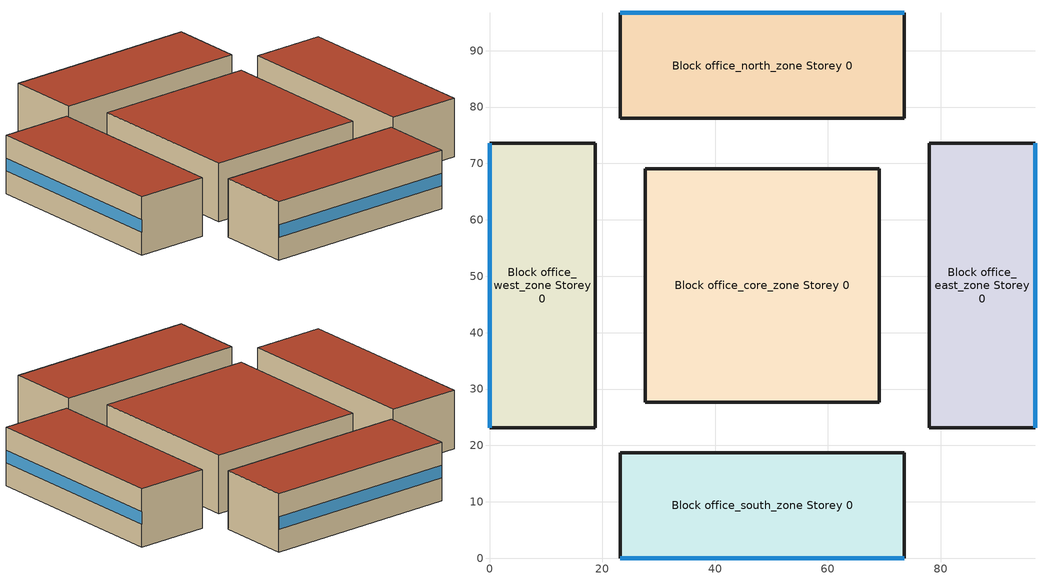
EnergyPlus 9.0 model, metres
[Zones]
Block office_south_zone Storey 0
 floor ground (Project Floor): 73.58,18.75 73.58,0 23.15,0 23.15,18.75 z0
 wall outside (Project Wall): 73.58,0 73.58,18.75 23.15,18.75 23.15,0 73.58,0 z0:15
 window: 23.17,0 73.55,0 z5.91:9.09
 roof outside (Project Flat Roof): 73.58,0 73.58,18.75 23.15,18.75 23.15,0 z15
Block office_west_zone Storey 0
 floor ground (Project Floor): 18.75,73.58 18.75,23.15 0,23.15 0,73.58 z0
 wall outside (Project Wall): 18.75,23.15 18.75,73.58 0,73.58 0,23.15 18.75,23.15 z0:15
 window: 0,73.55 0,23.17 z5.91:9.09
 roof outside (Project Flat Roof): 18.75,23.15 18.75,73.58 0,73.58 0,23.15 z15
Block office_north_zone Storey 0
 floor ground (Project Floor): 73.58,96.73 73.58,77.98 23.15,77.98 23.15,96.73 z0
 wall outside (Project Wall): 73.58,77.98 73.58,96.73 23.15,96.73 23.15,77.98 73.58,77.98 z0:15
 window: 73.55,96.73 23.17,96.73 z5.91:9.09
 roof outside (Project Flat Roof): 73.58,77.98 73.58,96.73 23.15,96.73 23.15,77.98 z15
Block office_east_zone Storey 0
 floor ground (Project Floor): 96.73,73.58 96.73,23.15 77.98,23.15 77.98,73.58 z0
 wall outside (Project Wall): 96.73,23.15 96.73,73.58 77.98,73.58 77.98,23.15 96.73,23.15 z0:15
 window: 96.73,23.17 96.73,73.55 z5.91:9.09
 roof outside (Project Flat Roof): 96.73,23.15 96.73,73.58 77.98,73.58 77.98,23.15 z15
Block office_core_zone Storey 0
 floor ground (Project Floor): 69.1,69.1 69.1,27.63 27.63,27.63 27.63,69.1 z0
 wall outside (Project Wall): 69.1,27.63 69.1,69.1 27.63,69.1 27.63,27.63 69.1,27.63 z0:15
 roof outside (Project Flat Roof): 69.1,27.63 69.1,69.1 27.63,69.1 27.63,27.63 z15
[Building]
None: North Axis=0; Terrain=Suburbs; Loads Convergence Tolerance Value=0.04; Temperature Convergence Tolerance Value=0.4; Solar Distribution=FullInteriorAndExterior; Maximum Number of Warmup Days=25; Minimum Number of Warmup Days=6
[Site:Location]
DENVER_STAPLETON_CO_USA_WMO_724690: Latitude=39.77; Longitude=-104.87; Time Zone=-7; Elevation=1611
[SizingPeriod:DesignDay] Day of Month=21; Humidity Condition Type=Wetbulb; Barometric Pressure=83411; Rain Indicator=No; Snow Indicator=No; Daylight Saving Time Indicator=No; Solar Model Indicator=ASHRAEClearSky
Name | Month | Day Type | Maximum DryBulb Temperature | Daily DryBulb Temperature Range | Wetbulb or DewPoint at Maximum DryBulb | Wind Speed | Wind Direction | Sky Clearness
DENVER_STAPLETON Ann Htg 99.6% Condns DB | 12 | WinterDesignDay | -20 | 0 | -20 | 2.3 | 180 | 0
DENVER_STAPLETON Ann Clg .4% Condns DB=>MWB | 7 | SummerDesignDay | 34.1 | 15.2 | 15.8 | 4 | 120 | 1
[MATERIAL]
DefaultMaterial: Roughness=Rough; Thickness=0.1; Conductivity=0.1; Density=1000; Specific Heat=1000; Thermal Absorptance=0.9; Solar Absorptance=0.7; Visible Absorptance=0.7
[CONSTRUCTION]
Project Wall; Project Floor; Project Flat Roof: DefaultMaterial
[ZONE] Type=1; Multiplier=1; Ceiling Height=autocalculate; Volume=autocalculate; Floor Area=autocalculate; Part of Total Floor Area=Yes
Block office_south_zone Storey 0; Block office_west_zone Storey 0; Block office_north_zone Storey 0; Block office_east_zone Storey 0; Block office_core_zone Storey 0
